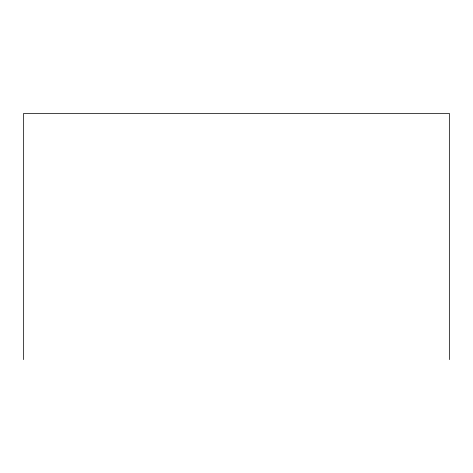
<?xml version="1.0" encoding="UTF-8"?>
<svg xmlns="http://www.w3.org/2000/svg" width="473" height="473" viewBox="0 0 473 473"><rect width="100%" height="100%" fill="white"/><g stroke="black" fill="none" stroke-linecap="round" stroke-linejoin="round"><path stroke-width="0.71" d="M449.35 359.616L449.35 113.384L23.65 113.384L23.65 359.616"/></g></svg>
